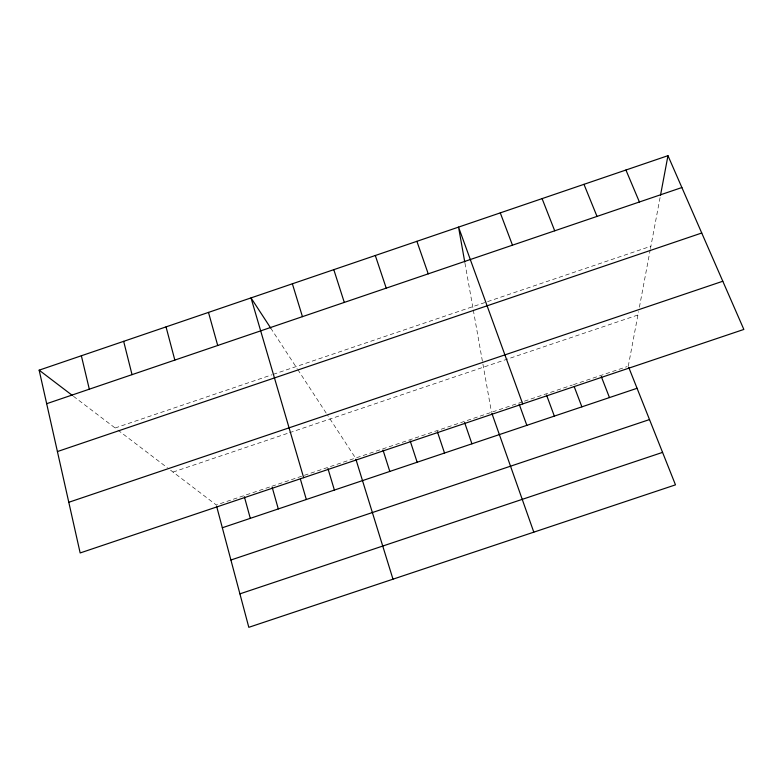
<?xml version="1.0" encoding="UTF-8"?>
<svg xmlns="http://www.w3.org/2000/svg" width="783" height="783" viewBox="0 0 783 783"><rect width="100%" height="100%" fill="white"/><g stroke="black" fill="none" stroke-linecap="round" stroke-linejoin="round"><path stroke-width="0.59" stroke-dasharray="3.92 2.94" d="M628.269 366.199L638.556 311.654M639.398 307.2L650.223 249.777M650.448 248.593L660.245 196.66M115.13 427.988L272.083 374.744M273.218 374.352L486.458 302.013M487.603 301.621L650.898 246.224M173.033 472.061L288.447 433.068M289.573 432.686L637.93 314.991M269.558 487.026L216.274 504.976L168.345 468.488M271.877 486.253L354.415 458.446M490.364 412.661L355.531 458.075L327.607 415.284M492.634 411.887L523.338 401.552M524.473 401.16L572.324 385.05M573.459 384.668L627.124 366.591M73.436 396.267L116.98 429.397M117.9 430.102L167.405 467.774M270.722 328.087L297.158 368.617M297.794 369.596L327 414.354M464.965 263.186L473.108 308.933M473.304 310.058L491.499 412.279"/><path stroke-width="1.17" d="M660.47 195.466L667.968 155.68L39.15 370.163L80.16 552.955L743.85 329.437L667.968 155.68M46.677 403.695L681.885 187.529M57.413 451.556L701.744 233.011M68.787 502.285L722.807 281.244M222.333 527.752L637.059 388.29M230.907 560.011L649.508 419.561M239.911 593.857L662.565 452.388M39.15 370.163L72.496 395.542M270.722 328.087L251.02 297.902L303.667 477.679M625.93 170.019L639.408 201.985M583.971 184.328L597.018 216.411M628.71 367.305L675.484 484.853L248.808 627.32L216.578 506.112M542.09 198.618L554.707 230.809M601.285 376.545L609.458 397.568M574.301 386.88L581.886 406.847M500.278 212.878L512.474 245.177M546.524 394.994L554.344 416.106M522.701 403.911L458.544 227.109L464.769 262.06M519.188 404.194L526.842 425.355M491.89 413.395L533.81 532.156M416.889 241.321L428.232 273.844M464.622 422.575L471.934 443.814M437.384 431.746L444.529 453.034M375.311 255.503L386.225 288.144M410.184 440.907L417.153 462.244M333.803 269.655L344.295 302.414M383.014 450.059L389.807 471.435M355.874 459.2L392.988 579.175M292.372 283.789L302.444 316.655M327.95 468.606L334.4 490.07M300.388 479.127L306.329 499.505M272.2 487.378L278.298 508.93M208.484 312.407L217.713 345.489M244.374 496.755L250.296 518.346M166.035 326.883L174.834 360.082M123.665 341.339L132.033 374.646M81.363 355.766L89.311 389.18"/></g></svg>
